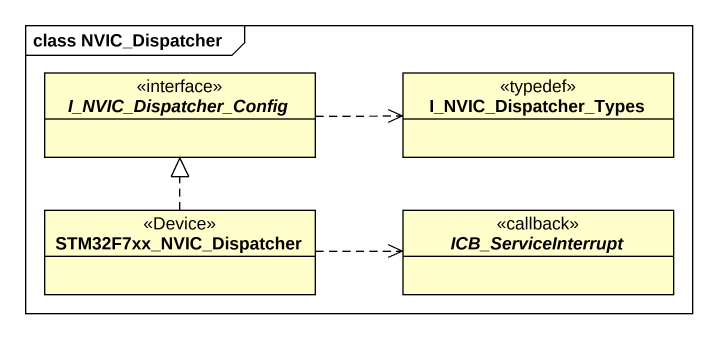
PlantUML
@startuml
mainframe class NVIC_Dispatcher
hide circle
hide empty members
interface I_NVIC_Dispatcher_Config
class I_NVIC_Dispatcher_Types <<typedef>>
class STM32F7xx_NVIC_Dispatcher <<Device>>
interface ICB_ServiceInterrupt <<callback>>
I_NVIC_Dispatcher_Config .right.> I_NVIC_Dispatcher_Types
STM32F7xx_NVIC_Dispatcher .up.|> I_NVIC_Dispatcher_Config
STM32F7xx_NVIC_Dispatcher .right.> ICB_ServiceInterrupt
@enduml
